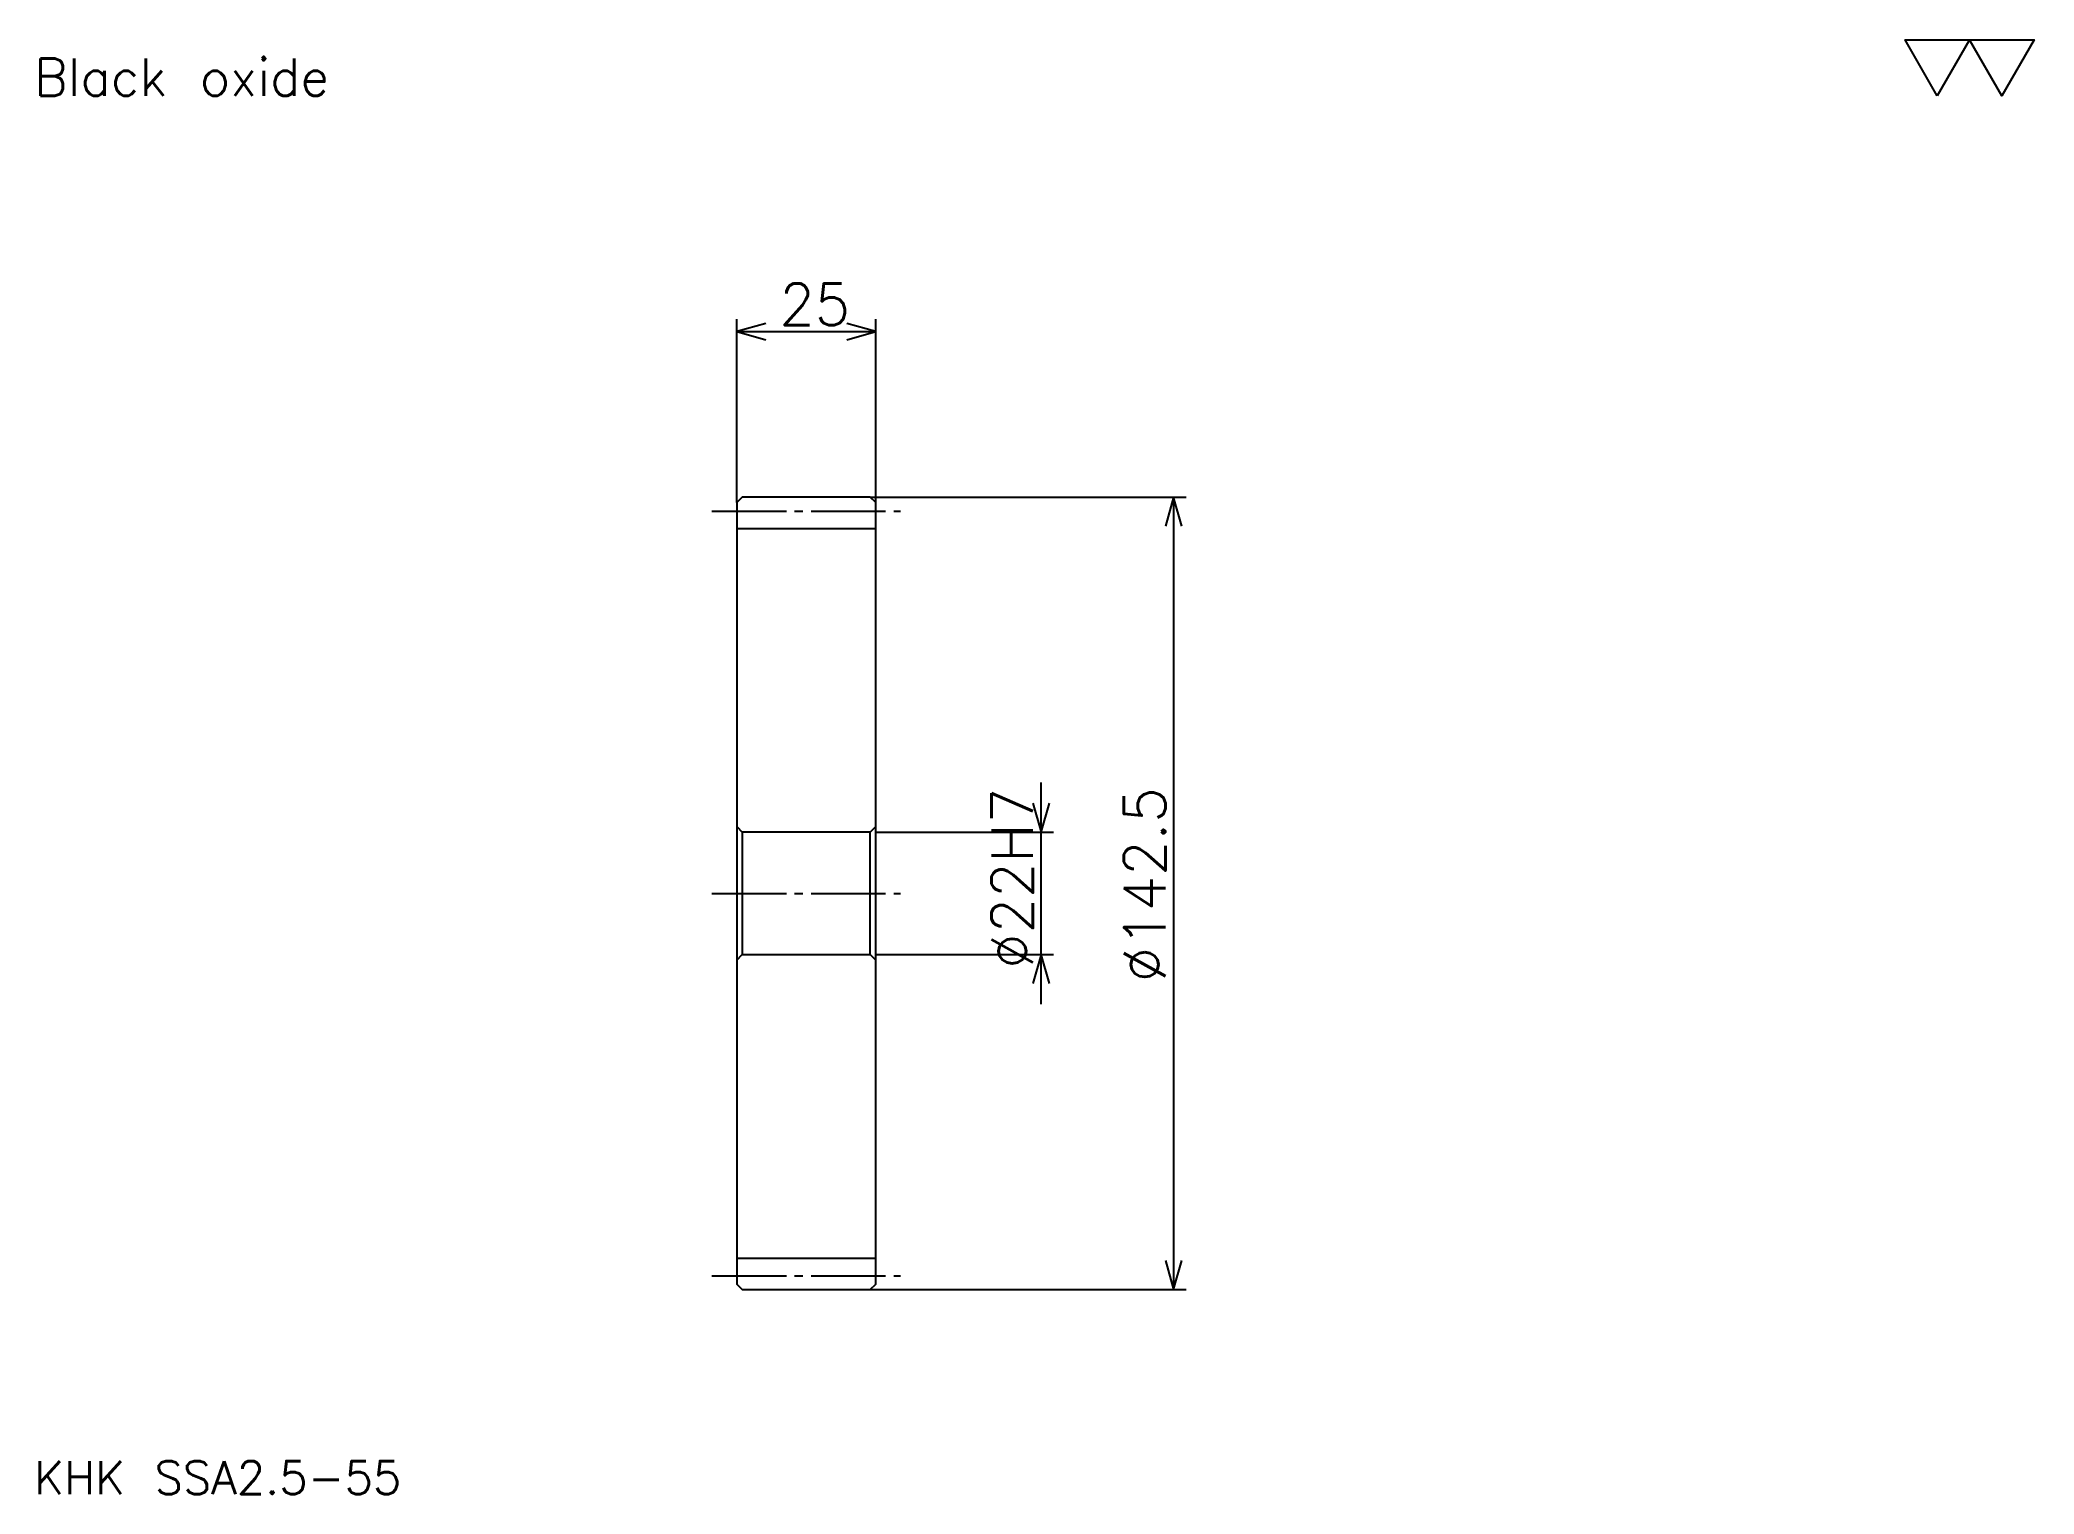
# Model space of a CAD drawing. Extents: x 16 to 374, y 16 to 278.
import ezdxf

# ---------------------------------------------------------------- set-up
doc = ezdxf.new("R2010")
doc.units = 0
doc.linetypes.add('DASHDOT', pattern=[17.853262, 13.389946, -1.487772, 1.487772, -1.487772])
doc.layers.get('0').update_dxf_attribs({"linetype": 'CONTINUOUS'})
doc.layers.add('DASHDOT', color=6, linetype='DASHDOT')
doc.styles.add('KANJI', font='TXT', dxfattribs={"bigfont": 'BIGFONT'})

msp = doc.modelspace()

# ---------------------------------------------------------------- linework, layer by layer
at = {"color": 5}
for p, q in [((141.191574, 195.641983), (141.191574, 227.629074)), ((166.191574, 195.641983), (166.191574, 227.629074)), ((141.191574, 225.397415), (166.191574, 225.397415)), ((141.191574, 194.641983), (141.191574, 195.641983)), ((165.191574, 195.641983), (166.191574, 195.641983)), ((166.191574, 195.641983), (221.983017, 195.641983)), ((166.191574, 194.641983), (166.191574, 195.641983)), ((219.751358, 195.641983), (219.751358, 53.141983)), ((195.947006, 104.465355), (195.947006, 144.318619)), ((166.191574, 135.391983), (198.178665, 135.391983)), ((166.191574, 113.391983), (198.178665, 113.391983)), ((165.191574, 53.141983), (166.191574, 53.141983)), ((166.191574, 53.141983), (221.983017, 53.141983))]:
    msp.add_line(p, q, dxfattribs=at)
at = {"color": 4}
for p, q in [((141.191574, 190.016983), (166.191574, 190.016983)), ((166.191574, 136.391983), (165.191574, 135.391983)), ((141.191574, 112.391983), (142.191574, 113.391983)), ((166.191574, 112.391983), (165.191574, 113.391983)), ((141.191574, 58.766983), (166.191574, 58.766983))]:
    msp.add_line(p, q, dxfattribs=at)
at = {"color": 7}
msp.add_lwpolyline([(357.065216, 267.79892), (351.262909, 277.856262), (374.472137, 277.856262), (368.66983, 267.79892), (362.867523, 277.856262), (357.065216, 267.79892)], dxfattribs=at)
at = {"color": 5}
for points in [[(146.398773, 226.885193), (141.191574, 225.397415), (146.398773, 223.909637)], [(160.984375, 223.909637), (166.191574, 225.397415), (160.984375, 226.885193)], [(221.239136, 190.434784), (219.751358, 195.641983), (218.26358, 190.434784)], [(194.459229, 140.599182), (195.947006, 135.391983), (197.434784, 140.599182)], [(197.434784, 108.184784), (195.947006, 113.391983), (194.459229, 108.184784)], [(218.26358, 58.349182), (219.751358, 53.141983), (221.239136, 58.349182)]]:
    msp.add_lwpolyline(points, dxfattribs=at)
at = {"color": 4}
for points in [[(141.191574, 112.391983), (141.191574, 54.141983), (142.191574, 53.141983), (165.191574, 53.141983), (166.191574, 54.141983), (166.191574, 194.641983), (165.191574, 195.641983), (142.191574, 195.641983), (141.191574, 194.641983), (141.191574, 112.391983)], [(141.191574, 136.391983), (142.191574, 135.391983), (142.191574, 113.391983), (165.191574, 113.391983), (165.191574, 135.391983), (142.191574, 135.391983)]]:
    msp.add_lwpolyline(points, dxfattribs=at)
at = {"layer": 'DASHDOT', "color": 7}
for p, q in [((136.728256, 193.141983), (170.654892, 193.141983)), ((136.728256, 124.391983), (170.654892, 124.391983)), ((136.728256, 55.641983), (170.654892, 55.641983))]:
    msp.add_line(p, q, dxfattribs=at)

# ---------------------------------------------------------------- texts
at = {"color": 7, "style": 'KANJI'}
for s, height, p in [('Black oxide', 6.694973, (14.877717, 267.79892)), ('25', 7.438859, (148.856323, 226.587631)), ('KHK SSA2.5-55', 5.951087, (14.877717, 16.36549))]:
    msp.add_text(s, height=height, dxfattribs=at).set_placement(p)
for s, p in [('%%c22H7', (194.459229, 110.816071)), ('%%c142.5', (218.26358, 108.398438))]:
    msp.add_text(s, height=7.438859, rotation=90, dxfattribs=at).set_placement(p)

doc.saveas('drawing.dxf')
